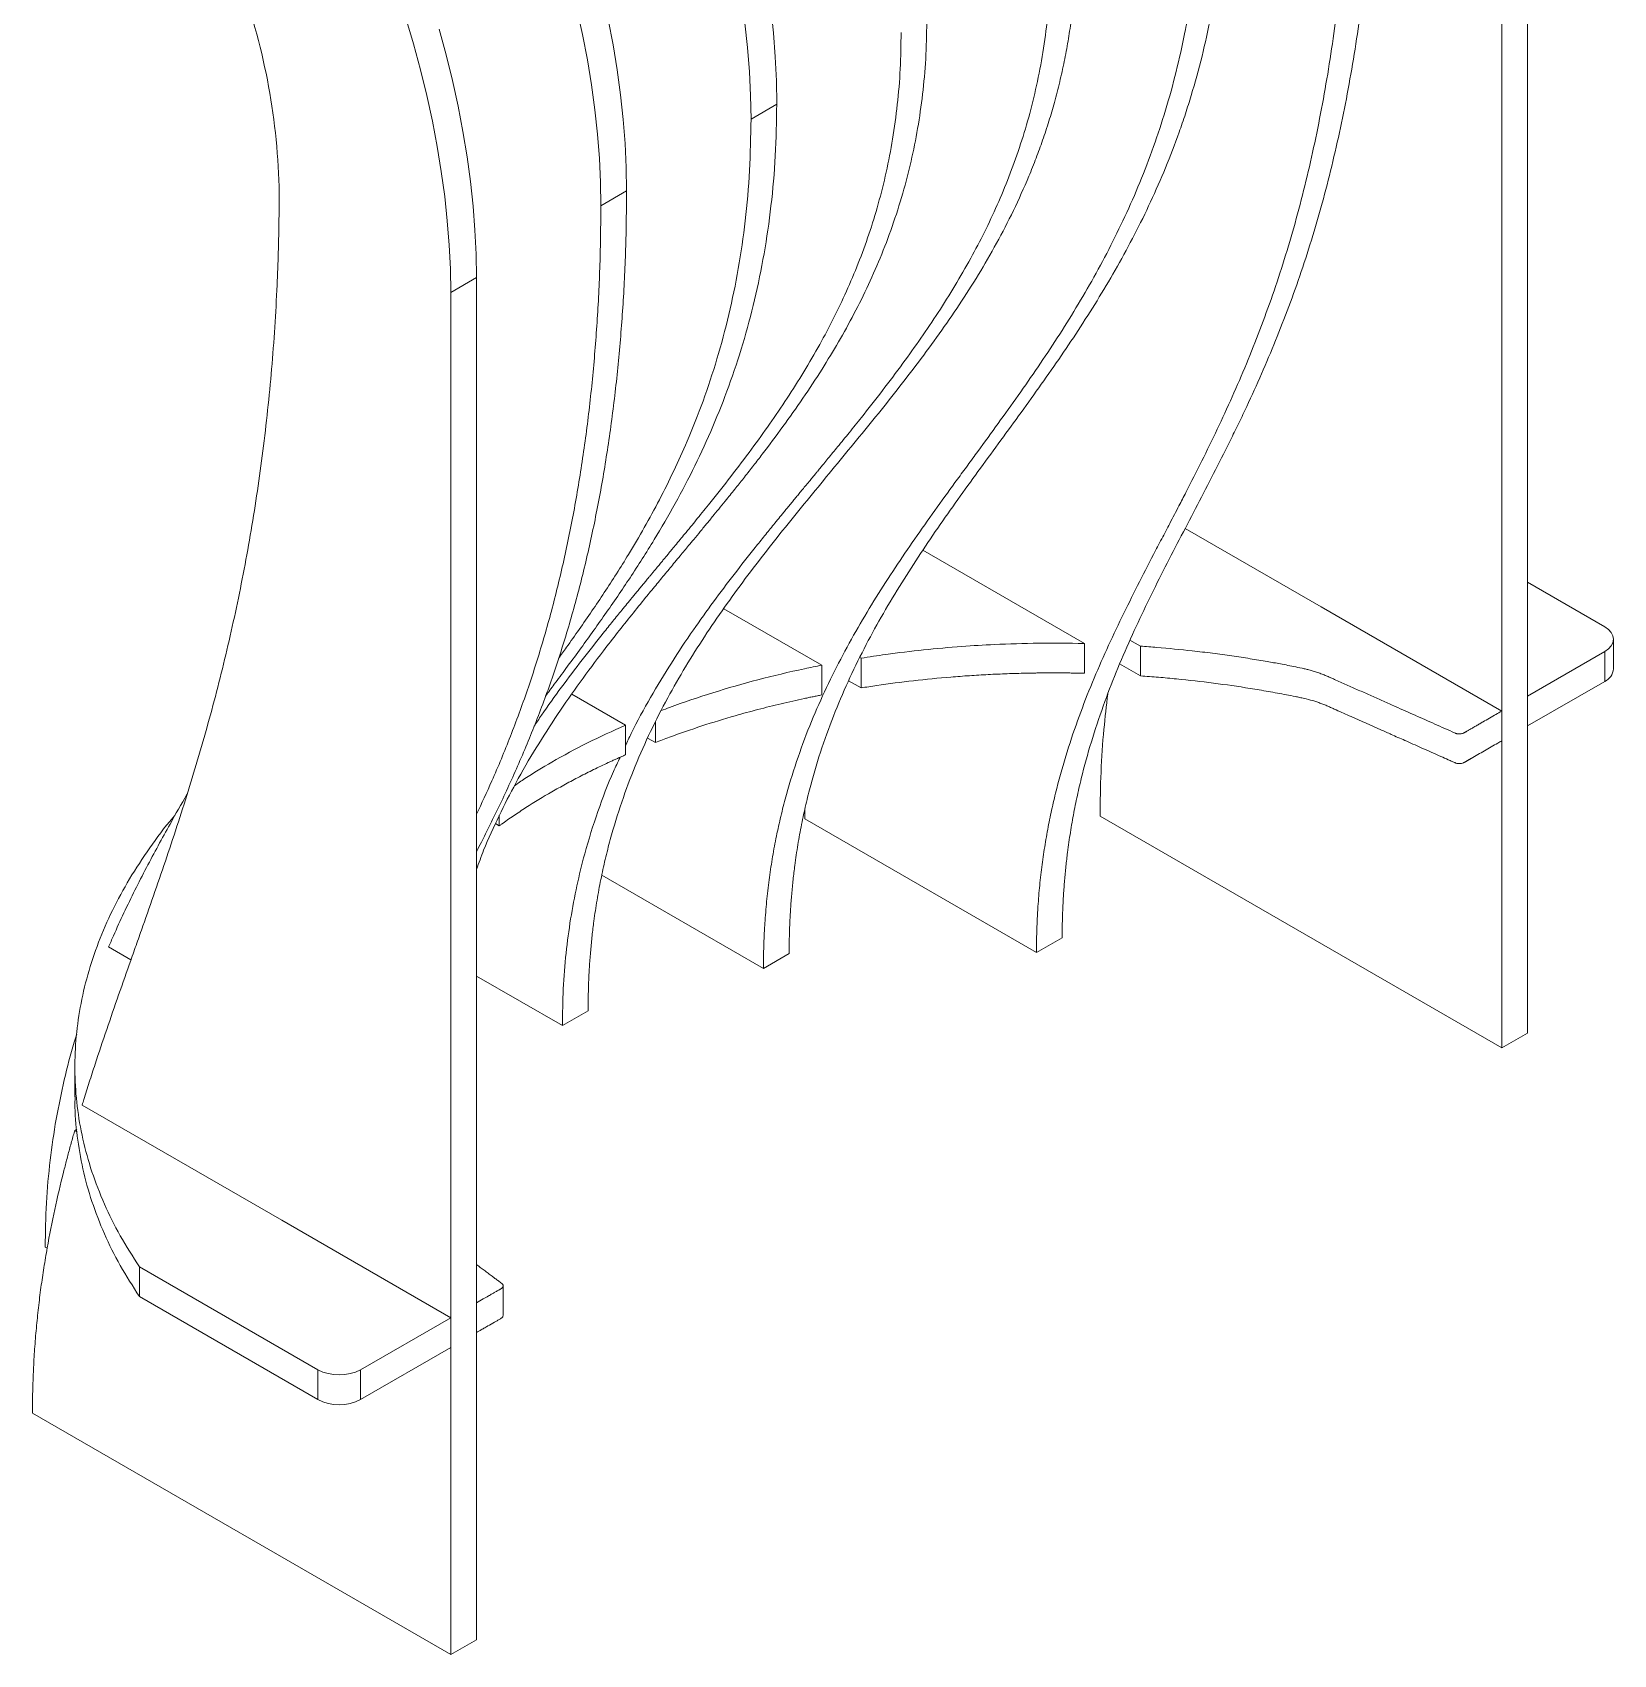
# Model space of a CAD drawing. Header units: millimetres. Extents: x -1732 to 6309, y -3588 to 3891.
# Drawn here: x 5788 to 6309, y 1911 to 2446 of the extents above; entities that cross this region are included whole.
import ezdxf

# ---------------------------------------------------------------- set-up
doc = ezdxf.new("R2010")
doc.units = ezdxf.units.MM

msp = doc.modelspace()

# ---------------------------------------------------------------- linework, layer by layer
at = {"color": 7, "linetype": 'Continuous', "lineweight": 15}
for p, q in [((6280.42, 2116.01), (6280.42, 2565.11)), ((6271.93, 2111.11), (6271.93, 2560.21)), ((6024.45, 2417.34), (6032.93, 2422.23)), ((5974.95, 2388.76), (5983.43, 2393.66)), ((5925.45, 2360.19), (5933.94, 2365.09)), ((5933.94, 1915.99), (5933.94, 2365.09)), ((5925.45, 1911.09), (5925.45, 2360.19)), ((6212.38, 2256.54), (6167.58, 2282.4)), ((6094.57, 2267.4), (6081.08, 2275.19)), ((6094.57, 2267.4), (6134.37, 2244.43)), ((6280.42, 2264.61), (6305.88, 2249.92)), ((6015.46, 2255.92), (6047.75, 2237.28)), ((6212.38, 2256.54), (6271.93, 2222.16)), ((6134.37, 2234.63), (6134.37, 2244.43)), ((6149.37, 2245.56), (6152.84, 2243.56)), ((6152.84, 2243.56), (6152.84, 2233.76)), ((6305.88, 2241.75), (6280.42, 2227.06)), ((6305.88, 2231.95), (6305.88, 2241.75)), ((6308.8, 2236.04), (6308.8, 2245.83)), ((6047.75, 2227.48), (6047.75, 2237.28)), ((6060.27, 2239.85), (6060.72, 2239.59)), ((6060.72, 2239.59), (6060.72, 2229.79)), ((6152.84, 2233.76), (6145.98, 2237.72)), ((6060.72, 2229.79), (6056.59, 2232.18)), ((6305.88, 2231.95), (6280.42, 2217.26)), ((5965.33, 2227.71), (5983.02, 2217.5)), ((6280.42, 2217.26), (6280.42, 2227.06)), ((6271.93, 2212.36), (6271.93, 2222.16)), ((5983.02, 2207.7), (5983.02, 2217.5)), ((5992.93, 2218.68), (5992.93, 2211.78)), ((5992.93, 2211.78), (5990.33, 2213.28)), ((5941.47, 2187.81), (5941.47, 2184.34)), ((6042.23, 2189.84), (6042.14, 2186.62)), ((6139.5, 2187.56), (6271.93, 2111.11)), ((5941.47, 2184.34), (5940.18, 2185.08)), ((6042.14, 2186.62), (6118.54, 2142.51)), ((5975.27, 2168.07), (6028.54, 2137.32)), ((6118.54, 2142.51), (6127.03, 2147.41)), ((5820.03, 2140.14), (5812.66, 2144.4)), ((6028.54, 2137.32), (6037.02, 2142.22)), ((5933.94, 2134.79), (5962.25, 2118.44)), ((5962.25, 2118.44), (5970.74, 2123.34)), ((6271.93, 2111.11), (6280.42, 2116.01)), ((5801.54, 2104.82), (5801.54, 2095.02)), ((5869.79, 2054.27), (5803.96, 2092.27)), ((5801.5, 2083.9), (5802.17, 2084.29)), ((5801.5, 2083.9), (5802.22, 2083.48)), ((5869.79, 2054.27), (5925.45, 2022.14)), ((5791.75, 2045.42), (5792.42, 2045.04)), ((5881.61, 2004.99), (5822.83, 2038.93)), ((5822.83, 2029.13), (5822.83, 2038.93)), ((5942.73, 2022.98), (5942.73, 2032.78)), ((5881.61, 1995.2), (5822.83, 2029.13)), ((5933.94, 2027.04), (5933.94, 2017.24)), ((5925.45, 2022.14), (5895.75, 2004.99)), ((5925.45, 2012.34), (5925.45, 2022.14)), ((5933.94, 2017.24), (5933.94, 2017.24)), ((5925.45, 2012.34), (5895.75, 1995.2)), ((5881.61, 1995.2), (5881.61, 2004.99)), ((5895.75, 1995.2), (5895.75, 2004.99)), ((5787.55, 1990.7), (5925.45, 1911.09)), ((5925.45, 1911.09), (5933.94, 1915.99))]:
    msp.add_line(p, q, dxfattribs=at)
at = {"color": 7, "linetype": 'Continuous', "lineweight": 15, "flags": 128}
for points in [[(5925.45, 2360.19), (5925.33, 2367.92), (5924.95, 2375.78), (5924.33, 2383.76), (5923.46, 2391.86), (5922.35, 2400.05), (5920.99, 2408.34), (5919.39, 2416.69), (5917.55, 2425.11), (5915.47, 2433.59), (5913.15, 2442.1), (5910.61, 2450.65)], [(5974.95, 2388.76), (5974.82, 2396.49), (5974.45, 2404.35), (5973.83, 2412.34), (5972.96, 2420.43), (5971.85, 2428.63), (5970.49, 2436.91), (5968.89, 2445.27), (5967.04, 2453.69)], [(5983.43, 2393.66), (5983.31, 2401.39), (5982.94, 2409.25), (5982.32, 2417.24), (5981.45, 2425.33), (5980.33, 2433.53), (5978.97, 2441.81), (5977.37, 2450.17)], [(6032.93, 2422.23), (6032.81, 2429.96), (6032.43, 2437.83), (6031.81, 2445.81), (6030.94, 2453.91)], [(5933.94, 2365.09), (5933.81, 2372.82), (5933.44, 2380.68), (5932.82, 2388.66), (5931.95, 2396.76), (5930.83, 2404.95), (5929.48, 2413.23), (5927.87, 2421.59), (5926.03, 2430.01), (5923.95, 2438.49), (5921.64, 2447)], [(6024.45, 2417.34), (6024.32, 2425.07), (6023.95, 2432.93), (6023.33, 2440.91), (6022.46, 2449.01)], [(6305.88, 2249.92), (6307.12, 2249.04), (6308.04, 2248.04), (6308.61, 2246.96), (6308.8, 2245.83), (6308.61, 2244.71), (6308.04, 2243.63), (6307.12, 2242.63), (6305.88, 2241.75)]]:
    msp.add_lwpolyline(points, dxfattribs=at)
at = {"color": 7, "linetype": 'Continuous', "lineweight": 15}
for centre, radius, start, end in [((5654.22, 2389.46), 214.69, 0.904, 19.834), ((6303.8, 2236.54), 5.03, 294.3747, 354.3052), ((5888.68, 2018.64), 15.37, 242.6097, 297.3903), ((5888.68, 2008.84), 15.37, 242.6097, 297.3903)]:
    msp.add_arc(centre, radius, start, end, dxfattribs=at)
for points, knots in [([(6127.03, 2147.41), (6127.03, 2148.2), (6127.04, 2149.77), (6127.07, 2152.2), (6127.14, 2154.58), (6127.22, 2156.95), (6127.33, 2159.31), (6127.47, 2161.66), (6127.63, 2164.01), (6127.81, 2166.34), (6128.02, 2168.67), (6128.25, 2170.98), (6128.51, 2173.29), (6128.97, 2177.05), (6129.71, 2182.22), (6130.85, 2188.73), (6132.18, 2195.17), (6134.16, 2203.51), (6137.04, 2213.65), (6140.98, 2225.23), (6145.39, 2236.5), (6150.12, 2247.37), (6155.15, 2258.02), (6160.34, 2268.41), (6165.63, 2278.68), (6170.98, 2288.9), (6176.3, 2299.14), (6180.67, 2307.75), (6184.1, 2314.71), (6187.48, 2321.72), (6191.59, 2330.61), (6196.29, 2341.51), (6200.74, 2352.67), (6204.91, 2364.12), (6208.79, 2375.91), (6212.34, 2387.94), (6215.57, 2400.27), (6218.47, 2412.81), (6221.94, 2429.95), (6225.5, 2451.97), (6227.82, 2472.49), (6228.98, 2486.42), (6229.49, 2493.44), (6229.93, 2500.49), (6230.2, 2505.91), (6230.36, 2509.65), (6230.45, 2511.72), (6230.52, 2513.79), (6230.59, 2515.86), (6230.65, 2517.93), (6230.71, 2520), (6230.76, 2522.07), (6230.8, 2524.14), (6230.84, 2526.2), (6230.87, 2528.27), (6230.89, 2530.33), (6230.91, 2532.4), (6230.92, 2534.49), (6230.92, 2535.85), (6230.92, 2536.53)], [0, 0, 0, 0, 0.005126, 0.010264, 0.015414, 0.020578, 0.025754, 0.030946, 0.036151, 0.041373, 0.04661, 0.051864, 0.057135, 0.062424, 0.077799, 0.093331, 0.10903, 0.124907, 0.155748, 0.187398, 0.218121, 0.249889, 0.281147, 0.312403, 0.343661, 0.37492, 0.406179, 0.437439, 0.453067, 0.468694, 0.49995, 0.531208, 0.562457, 0.59371, 0.624966, 0.656589, 0.687467, 0.718859, 0.749966, 0.812534, 0.874974, 0.890677, 0.906327, 0.921925, 0.937475, 0.942004, 0.946523, 0.951033, 0.955532, 0.960022, 0.964502, 0.968972, 0.973433, 0.977884, 0.982326, 0.986758, 0.991181, 0.995595, 1, 1, 1, 1]), ([(6118.54, 2142.51), (6118.54, 2142.95), (6118.55, 2143.83), (6118.56, 2145.15), (6118.58, 2146.47), (6118.6, 2147.78), (6118.64, 2149.09), (6118.68, 2150.4), (6118.73, 2151.7), (6118.78, 2153), (6118.84, 2154.31), (6118.92, 2155.6), (6119.11, 2158.81), (6119.51, 2163.89), (6120.27, 2170.71), (6121.24, 2177.41), (6122.38, 2183.94), (6123.71, 2190.36), (6125.7, 2198.71), (6128.58, 2208.84), (6132.55, 2220.48), (6136.94, 2231.7), (6141.68, 2242.56), (6146.68, 2253.15), (6151.87, 2263.54), (6156.28, 2272.1), (6159.83, 2278.92), (6162.63, 2284.27), (6165.29, 2289.39), (6168.82, 2296.23), (6173.07, 2304.59), (6178.18, 2315.06), (6183.11, 2325.73), (6187.82, 2336.63), (6192.26, 2347.79), (6196.43, 2359.24), (6201.58, 2374.89), (6207.23, 2395.18), (6211.82, 2416.38), (6214.88, 2433.84), (6216.87, 2447.17), (6218.56, 2460.74), (6219.95, 2474.52), (6221.05, 2488.5), (6221.65, 2499.32), (6221.96, 2506.83), (6222.11, 2510.96), (6222.23, 2515.1), (6222.32, 2519.23), (6222.39, 2523.36), (6222.43, 2527.49), (6222.43, 2530.25), (6222.44, 2531.63)], [0, 0, 0, 0, 0.002818, 0.00564, 0.008467, 0.011298, 0.014133, 0.016974, 0.019819, 0.022669, 0.025524, 0.028385, 0.03125, 0.046768, 0.062499, 0.077987, 0.093749, 0.109208, 0.124999, 0.156249, 0.1875, 0.21875, 0.25, 0.28125, 0.3125, 0.34375, 0.359375, 0.375, 0.392857, 0.40625, 0.4375, 0.46875, 0.500001, 0.531251, 0.562501, 0.593751, 0.625001, 0.687496, 0.749991, 0.781147, 0.812496, 0.843711, 0.875001, 0.906328, 0.9375, 0.946541, 0.955543, 0.964508, 0.973436, 0.982327, 0.991181, 1, 1, 1, 1]), ([(6028.54, 2137.32), (6028.54, 2137.74), (6028.54, 2138.58), (6028.55, 2139.83), (6028.56, 2141.08), (6028.59, 2142.33), (6028.62, 2143.57), (6028.65, 2144.81), (6028.7, 2146.05), (6028.75, 2147.29), (6028.8, 2148.52), (6028.87, 2149.75), (6028.94, 2150.98), (6029.14, 2154.21), (6029.56, 2159.43), (6030.37, 2166.47), (6031.4, 2173.38), (6032.63, 2180.1), (6034.06, 2186.69), (6036.22, 2195.25), (6039.35, 2205.58), (6043.72, 2217.37), (6048.61, 2228.62), (6053.96, 2239.4), (6059.67, 2249.75), (6065.69, 2259.76), (6071.96, 2269.47), (6078.42, 2278.95), (6085.01, 2288.27), (6090.57, 2295.94), (6095.04, 2302.06), (6099.51, 2308.17), (6105.09, 2315.82), (6111.74, 2325.06), (6118.28, 2334.44), (6124.67, 2344), (6130.86, 2353.81), (6136.81, 2363.9), (6142.46, 2374.33), (6147.77, 2385.14), (6152.71, 2396.41), (6157.19, 2408.08), (6161.2, 2420.26), (6164.67, 2432.82), (6167.12, 2443.77), (6168.77, 2452.73), (6169.87, 2459.61), (6170.79, 2466.55), (6171.41, 2472.2), (6171.8, 2476.49), (6172.04, 2479.41), (6172.25, 2482.33), (6172.44, 2485.27), (6172.59, 2488.21), (6172.72, 2491.16), (6172.82, 2494.12), (6172.89, 2497.09), (6172.93, 2500.07), (6172.94, 2502.06), (6172.94, 2503.06)], [0, 0, 0, 0, 0.002589, 0.00518, 0.007773, 0.01037, 0.012969, 0.015571, 0.018176, 0.020785, 0.023396, 0.026011, 0.028629, 0.03125, 0.046791, 0.062499, 0.078016, 0.093749, 0.109242, 0.124999, 0.156249, 0.187499, 0.218749, 0.249999, 0.281249, 0.3125, 0.34375, 0.375, 0.40625, 0.4375, 0.453126, 0.468751, 0.5, 0.531251, 0.562501, 0.593751, 0.625001, 0.656251, 0.687501, 0.718751, 0.750001, 0.781637, 0.8125, 0.844033, 0.875, 0.890808, 0.906489, 0.922049, 0.9375, 0.943839, 0.950157, 0.956454, 0.96273, 0.968987, 0.975225, 0.981444, 0.987646, 0.993831, 1, 1, 1, 1]), ([(6037.02, 2142.22), (6037.02, 2143.04), (6037.03, 2144.68), (6037.07, 2147.19), (6037.13, 2149.65), (6037.23, 2152.11), (6037.34, 2154.55), (6037.49, 2156.97), (6037.65, 2159.39), (6037.85, 2161.79), (6038.07, 2164.18), (6038.31, 2166.56), (6038.59, 2168.93), (6039.07, 2172.8), (6039.86, 2178.12), (6041.08, 2184.8), (6042.5, 2191.37), (6044.64, 2199.91), (6047.76, 2210.25), (6052.11, 2222.03), (6057.01, 2233.32), (6062.33, 2244.09), (6068.06, 2254.48), (6074.06, 2264.47), (6080.35, 2274.21), (6088.96, 2286.87), (6100.08, 2302.3), (6111.31, 2317.55), (6120.17, 2329.9), (6126.72, 2339.28), (6133.12, 2348.85), (6139.32, 2358.66), (6145.27, 2368.76), (6150.93, 2379.19), (6156.24, 2390.01), (6161.16, 2401.24), (6164.92, 2411), (6167.67, 2419.02), (6170.28, 2427.29), (6173.17, 2437.78), (6175.62, 2448.75), (6177.27, 2457.69), (6178.36, 2464.6), (6179.28, 2471.5), (6179.84, 2476.62), (6180.15, 2479.92), (6180.29, 2481.38), (6180.41, 2482.85), (6180.53, 2484.32), (6180.64, 2485.78), (6180.74, 2487.25), (6180.83, 2488.72), (6180.92, 2490.2), (6181, 2491.67), (6181.08, 2493.14), (6181.14, 2494.62), (6181.2, 2496.1), (6181.25, 2497.57), (6181.3, 2499.05), (6181.34, 2500.53), (6181.37, 2502.02), (6181.39, 2503.5), (6181.41, 2504.98), (6181.42, 2506.5), (6181.42, 2507.47), (6181.42, 2507.96)], [0, 0, 0, 0, 0.005142, 0.010291, 0.015447, 0.020612, 0.025785, 0.030968, 0.036162, 0.041367, 0.046583, 0.051812, 0.057054, 0.06231, 0.077694, 0.093172, 0.108759, 0.124468, 0.155507, 0.18699, 0.218046, 0.249524, 0.28058, 0.312058, 0.34309, 0.374618, 0.437178, 0.499742, 0.531024, 0.562307, 0.593583, 0.624855, 0.656135, 0.68741, 0.718664, 0.749927, 0.78121, 0.797101, 0.812452, 0.844509, 0.874969, 0.890991, 0.906734, 0.92221, 0.937428, 0.940623, 0.943811, 0.946991, 0.950164, 0.953329, 0.956487, 0.959638, 0.962782, 0.96592, 0.96905, 0.972174, 0.975291, 0.978401, 0.981505, 0.984603, 0.987694, 0.99078, 0.993859, 0.996932, 1, 1, 1, 1]), ([(5970.74, 2123.34), (5970.74, 2124.18), (5970.74, 2125.85), (5970.79, 2128.4), (5970.85, 2130.9), (5970.94, 2133.4), (5971.06, 2135.88), (5971.21, 2138.35), (5971.38, 2140.8), (5971.58, 2143.24), (5971.81, 2145.67), (5972.06, 2148.09), (5972.34, 2150.49), (5972.83, 2154.42), (5973.64, 2159.83), (5974.9, 2166.63), (5976.36, 2173.3), (5978.55, 2181.92), (5981.74, 2192.29), (5986.21, 2204.16), (5991.29, 2215.59), (5998.7, 2230.05), (6008.99, 2247.01), (6020.17, 2262.76), (6029.52, 2274.97), (6036.62, 2283.9), (6043.83, 2292.75), (6053.49, 2304.46), (6065.59, 2319.1), (6077.4, 2334.07), (6086.52, 2346.49), (6093.13, 2356.07), (6099.46, 2366), (6105.45, 2376.32), (6111.03, 2387.1), (6115.31, 2396.56), (6118.43, 2404.38), (6120.64, 2410.44), (6122.66, 2416.55), (6124.54, 2422.97), (6126.24, 2429.53), (6127.73, 2436.27), (6128.98, 2442.98), (6129.73, 2447.9), (6130.14, 2450.99), (6130.3, 2452.27), (6130.45, 2453.54), (6130.6, 2454.82), (6130.73, 2456.09), (6130.86, 2457.37), (6130.99, 2458.65), (6131.1, 2459.94), (6131.21, 2461.22), (6131.31, 2462.51), (6131.4, 2463.8), (6131.49, 2465.09), (6131.56, 2466.38), (6131.63, 2467.67), (6131.69, 2468.97), (6131.75, 2470.26), (6131.8, 2471.56), (6131.84, 2472.86), (6131.87, 2474.16), (6131.9, 2475.46), (6131.91, 2476.77), (6131.92, 2478.1), (6131.93, 2478.96), (6131.93, 2479.38)], [0, 0, 0, 0, 0.005153, 0.01031, 0.015474, 0.020644, 0.025822, 0.031008, 0.036203, 0.041407, 0.046621, 0.051847, 0.057084, 0.062333, 0.077764, 0.093274, 0.108879, 0.124591, 0.155366, 0.186448, 0.217882, 0.249694, 0.311729, 0.374749, 0.405889, 0.437306, 0.468365, 0.499871, 0.562436, 0.624998, 0.656269, 0.687538, 0.718821, 0.75009, 0.781317, 0.812542, 0.828604, 0.843825, 0.859789, 0.875074, 0.89136, 0.907157, 0.922481, 0.937351, 0.940152, 0.942945, 0.945731, 0.948509, 0.951279, 0.954042, 0.956798, 0.959547, 0.962289, 0.965024, 0.967752, 0.970474, 0.973189, 0.975897, 0.978599, 0.981295, 0.983985, 0.986668, 0.989346, 0.992018, 0.994684, 0.997345, 1, 1, 1, 1]), ([(5983.02, 2210.66), (5983.65, 2212.03), (5986.2, 2217.6), (5991.27, 2226.71), (5998.12, 2238.1), (6005.1, 2248.54), (6012.04, 2258.23), (6018.85, 2267.25), (6024.51, 2274.45), (6028.88, 2279.9), (6032.02, 2283.77), (6034.46, 2286.76), (6036.24, 2288.92), (6037.28, 2290.19), (6038.33, 2291.46), (6039.34, 2292.69), (6040.35, 2293.92), (6041.44, 2295.24), (6042.65, 2296.7), (6043.84, 2298.14), (6044.88, 2299.41), (6045.73, 2300.43), (6046.57, 2301.45), (6047.45, 2302.53), (6048.58, 2303.89), (6049.9, 2305.5), (6051.42, 2307.35), (6053.13, 2309.45), (6054.92, 2311.64), (6056.86, 2314.03), (6058.82, 2316.46), (6062.49, 2321.05), (6067.77, 2327.79), (6074.33, 2336.49), (6080.48, 2345.08), (6086.2, 2353.58), (6091.7, 2362.34), (6096.79, 2371.16), (6101.45, 2380.04), (6105.66, 2388.97), (6109.52, 2398.23), (6113, 2407.85), (6116.07, 2417.89), (6118.66, 2428.35), (6120.76, 2439.27), (6122.28, 2450.62), (6123.26, 2462.33), (6123.38, 2470.45), (6123.44, 2474.48)], [0, 0, 0, 0, 0.014631, 0.059378, 0.104127, 0.148942, 0.188275, 0.227605, 0.266843, 0.284345, 0.301043, 0.31935, 0.324904, 0.330617, 0.336675, 0.34224, 0.34739, 0.353414, 0.360312, 0.367391, 0.373164, 0.377632, 0.381397, 0.387053, 0.39237, 0.400041, 0.408989, 0.417609, 0.428532, 0.438743, 0.4501, 0.46134, 0.500528, 0.539846, 0.574935, 0.610021, 0.645098, 0.680166, 0.712311, 0.744355, 0.77632, 0.808225, 0.84009, 0.872175, 0.904184, 0.936278, 0.968352, 1, 1, 1, 1]), ([(5933.94, 2169.97), (5934.71, 2172.09), (5936.96, 2178.2), (5941.31, 2187.68), (5947.06, 2198.95), (5953.52, 2210.08), (5960.63, 2221.13), (5968.07, 2231.77), (5974.72, 2240.67), (5980.43, 2248.01), (5985.07, 2253.85), (5988.71, 2258.34), (5991.35, 2261.57), (5992.99, 2263.57), (5994.62, 2265.55), (5996.22, 2267.49), (5997.78, 2269.37), (5999.41, 2271.34), (6001.43, 2273.78), (6003.52, 2276.29), (6005.73, 2278.96), (6007.76, 2281.42), (6009.99, 2284.12), (6012.19, 2286.79), (6014.33, 2289.41), (6016.74, 2292.37), (6019.4, 2295.67), (6022.35, 2299.39), (6025.26, 2303.09), (6029.51, 2308.58), (6034.98, 2315.9), (6041.58, 2325.23), (6047.7, 2334.53), (6053.33, 2343.81), (6058.45, 2353.07), (6063.22, 2362.7), (6067.61, 2372.74), (6071.54, 2383.23), (6074.87, 2393.89), (6077.59, 2404.69), (6079.71, 2415.58), (6081.25, 2426.89), (6082.24, 2438.6), (6082.37, 2446.74), (6082.43, 2450.81)], [0, 0, 0, 0, 0.019887, 0.057584, 0.09528, 0.137381, 0.179505, 0.221601, 0.263721, 0.28865, 0.313308, 0.337514, 0.345962, 0.354791, 0.363185, 0.371449, 0.379759, 0.387496, 0.396865, 0.411233, 0.419972, 0.431304, 0.443003, 0.454752, 0.465672, 0.476575, 0.492608, 0.507686, 0.523562, 0.539076, 0.576181, 0.613295, 0.650425, 0.683615, 0.716776, 0.749911, 0.783027, 0.816131, 0.849229, 0.879483, 0.909664, 0.939791, 0.969892, 1, 1, 1, 1]), ([(5952.95, 2217.17), (5953.75, 2218.38), (5956.66, 2222.79), (5961.97, 2230.07), (5968.78, 2239.1), (5974.46, 2246.29), (5978.84, 2251.74), (5981.99, 2255.6), (5984.42, 2258.57), (5986.19, 2260.72), (5987.22, 2261.96), (5988.25, 2263.22), (5989.1, 2264.25), (5989.77, 2265.04), (5990.27, 2265.65), (5990.81, 2266.3), (5991.38, 2266.99), (5991.99, 2267.73), (5992.82, 2268.73), (5993.78, 2269.89), (5994.78, 2271.09), (5995.52, 2271.99), (5996.16, 2272.75), (5996.83, 2273.57), (5997.61, 2274.51), (5998.64, 2275.75), (5999.92, 2277.3), (6001.44, 2279.14), (6003.16, 2281.24), (6004.95, 2283.42), (6006.9, 2285.81), (6008.86, 2288.23), (6012.55, 2292.81), (6017.85, 2299.53), (6024.43, 2308.2), (6030.61, 2316.77), (6036.37, 2325.23), (6041.9, 2333.97), (6047.03, 2342.76), (6051.72, 2351.61), (6055.96, 2360.51), (6059.86, 2369.74), (6063.38, 2379.33), (6066.48, 2389.34), (6069.11, 2399.79), (6071.23, 2410.7), (6072.77, 2422.05), (6073.76, 2433.75), (6073.88, 2441.88), (6073.94, 2445.91)], [0, 0, 0, 0, 0.017093, 0.062521, 0.107947, 0.153269, 0.173486, 0.192794, 0.213901, 0.22021, 0.226674, 0.233497, 0.239976, 0.24294, 0.246133, 0.249557, 0.25321, 0.257093, 0.261206, 0.269086, 0.275406, 0.280166, 0.283365, 0.28749, 0.293044, 0.298288, 0.307093, 0.317456, 0.327428, 0.340038, 0.351796, 0.364918, 0.377905, 0.423154, 0.468561, 0.509084, 0.549605, 0.590114, 0.630612, 0.667741, 0.70475, 0.741668, 0.778516, 0.815317, 0.852375, 0.889344, 0.926409, 0.963453, 1, 1, 1, 1]), ([(5956.65, 2227.04), (5957.63, 2228.36), (5959.89, 2231.4), (5963.65, 2236.47), (5967.82, 2242.16), (5972.11, 2248.08), (5976.32, 2254.01), (5980.48, 2260.02), (5984.59, 2266.13), (5988.61, 2272.34), (5993.64, 2280.42), (5999.52, 2290.54), (6006, 2302.94), (6011.92, 2315.81), (6017.22, 2329.19), (6021.84, 2343.1), (6025.74, 2357.65), (6028.88, 2372.83), (6031.17, 2388.68), (6032.65, 2405.09), (6032.84, 2416.54), (6032.93, 2422.23)], [0, 0, 0, 0, 0.025533, 0.058892, 0.097984, 0.134957, 0.172113, 0.210157, 0.247467, 0.285059, 0.322852, 0.391762, 0.460625, 0.529467, 0.596783, 0.664214, 0.731616, 0.798762, 0.865802, 0.933233, 1, 1, 1, 1]), ([(5960.96, 2239.52), (5961.85, 2240.74), (5964.14, 2243.9), (5967.83, 2249.11), (5971.99, 2255.12), (5976.1, 2261.24), (5980.12, 2267.44), (5984.55, 2274.56), (5989.31, 2282.65), (5994.3, 2291.81), (5999.02, 2301.27), (6003.88, 2312.04), (6008.73, 2324.29), (6013.35, 2338.2), (6017.26, 2352.75), (6020.39, 2367.93), (6022.69, 2383.78), (6024.16, 2400.19), (6024.35, 2411.64), (6024.45, 2417.34)], [0, 0, 0, 0, 0.026248, 0.068074, 0.110897, 0.152897, 0.195212, 0.237754, 0.295909, 0.354053, 0.412194, 0.47034, 0.546114, 0.622018, 0.697889, 0.773473, 0.848938, 0.924842, 1, 1, 1, 1]), ([(5868.88, 2392.84), (5868.88, 2392.12), (5868.88, 2390.66), (5868.87, 2388.47), (5868.85, 2386.29), (5868.83, 2384.1), (5868.8, 2381.91), (5868.76, 2379.73), (5868.71, 2377.54), (5868.66, 2375.35), (5868.6, 2373.16), (5868.53, 2370.96), (5868.45, 2368.77), (5868.37, 2366.58), (5868.12, 2360.45), (5867.59, 2350.42), (5866.59, 2336.65), (5865.31, 2323.03), (5863.78, 2309.62), (5861.99, 2296.38), (5859.28, 2278.99), (5855.27, 2257.71), (5849.55, 2232.96), (5843, 2208.93), (5836.96, 2189.43), (5831.87, 2174.08), (5827.96, 2162.65), (5824.64, 2153.19), (5821.97, 2145.63), (5819.3, 2138.07), (5815.97, 2128.62), (5812.02, 2117.23), (5808.8, 2107.61), (5806.31, 2099.88), (5804.91, 2095.39), (5804.14, 2092.88), (5803.96, 2092.27)], [0, 0, 0, 0, 0.006279, 0.012572, 0.01888, 0.025204, 0.031542, 0.037895, 0.044264, 0.050648, 0.057048, 0.063463, 0.069894, 0.07634, 0.082802, 0.12399, 0.165604, 0.206868, 0.248411, 0.289689, 0.331217, 0.414015, 0.496814, 0.579616, 0.662418, 0.703819, 0.74522, 0.786621, 0.807322, 0.828022, 0.869423, 0.910824, 0.952225, 0.973466, 0.993627, 1, 1, 1, 1]), ([(5933.94, 2175.8), (5934.47, 2176.84), (5935.94, 2179.68), (5938.26, 2184.3), (5942.32, 2192.59), (5947.56, 2203.92), (5953.7, 2218.68), (5959.31, 2233.95), (5964.35, 2249.76), (5968.81, 2266.12), (5972.67, 2282.98), (5975.94, 2300.36), (5978.63, 2318.18), (5980.75, 2336.46), (5982.27, 2355.16), (5983.25, 2374.19), (5983.37, 2387.19), (5983.43, 2393.66)], [0, 0, 0, 0, 0.017461, 0.047715, 0.076919, 0.154088, 0.230926, 0.307687, 0.384737, 0.461457, 0.538453, 0.615252, 0.692272, 0.76924, 0.846302, 0.923456, 1, 1, 1, 1]), ([(5933.94, 2188.12), (5935.65, 2191.77), (5939.58, 2200.14), (5945.21, 2213.79), (5950.83, 2229.05), (5955.87, 2244.86), (5960.33, 2261.22), (5964.19, 2278.09), (5967.46, 2295.46), (5970.15, 2313.29), (5972.26, 2331.56), (5973.78, 2350.26), (5974.76, 2369.29), (5974.89, 2382.29), (5974.95, 2388.76)], [0, 0, 0, 0, 0.065443, 0.150333, 0.235139, 0.320262, 0.405021, 0.490088, 0.574932, 0.660023, 0.745058, 0.830194, 0.915435, 1, 1, 1, 1]), ([(6134.37, 2244.43), (6134.3, 2244.43), (6129.26, 2244.55), (6119.36, 2244.61), (6105.94, 2244.22), (6089.08, 2243.21), (6074.38, 2241.66), (6063.42, 2240.03), (6060.72, 2239.59)], [0.25707499, 0.25707499, 0.25707499, 0.25707499, 0.25732029, 0.27607471, 0.29433155, 0.30785409, 0.33987802, 0.35044661, 0.35044661, 0.35044661, 0.35044661]), ([(6271.93, 2222.16), (6271.3, 2221.8), (6269.96, 2221.02), (6267.91, 2219.83), (6266.12, 2218.8), (6264.69, 2217.98), (6263.6, 2217.35), (6262.52, 2216.73), (6261.66, 2216.23), (6261.04, 2215.87), (6260.66, 2215.65), (6260.32, 2215.46), (6260.04, 2215.29), (6259.8, 2215.15), (6259.61, 2215.04), (6259.44, 2214.96), (6259.33, 2214.91), (6259.13, 2214.84), (6258.81, 2214.74), (6258.31, 2214.66), (6257.9, 2214.63), (6257.58, 2214.64), (6257.37, 2214.65), (6257.13, 2214.7), (6256.9, 2214.77), (6256.66, 2214.87), (6255.41, 2215.43), (6253.15, 2216.43), (6249.89, 2217.88), (6246.63, 2219.33), (6243.37, 2220.77), (6240.11, 2222.22), (6236.63, 2223.77), (6232.94, 2225.41), (6229.04, 2227.15), (6225.13, 2228.89), (6221.22, 2230.63), (6218.24, 2231.96), (6216.19, 2232.88), (6215.02, 2233.4), (6213.73, 2233.95), (6212.34, 2234.5), (6210.89, 2235.02), (6209.46, 2235.46), (6208.1, 2235.82), (6206.31, 2236.26), (6204.09, 2236.71), (6201.49, 2237.23), (6199.06, 2237.69), (6196.8, 2238.11), (6193.48, 2238.7), (6188.9, 2239.46), (6182.89, 2240.38), (6176.53, 2241.25), (6168.29, 2242.23), (6160.35, 2243), (6154.65, 2243.43), (6152.84, 2243.56)], [0.0602301, 0.0602301, 0.0602301, 0.0602301, 0.063584, 0.0673969, 0.0711449, 0.0730886, 0.0750182, 0.0769338, 0.0788353, 0.0795936, 0.0802684, 0.0808599, 0.0813675, 0.0817909, 0.0821351, 0.082401, 0.0825857, 0.0826841, 0.0832852, 0.0839485, 0.0846071, 0.0848485, 0.0851284, 0.0854305, 0.085761, 0.0861289, 0.0865406, 0.0917019, 0.0968637, 0.1020263, 0.1071898, 0.1123545, 0.1175206, 0.123696, 0.1298816, 0.1360776, 0.1422846, 0.148502, 0.150213, 0.1520684, 0.1540742, 0.1562448, 0.1584227, 0.1604637, 0.1623504, 0.1640793, 0.1677692, 0.171216, 0.1744245, 0.1773965, 0.1801329, 0.1875321, 0.1953234, 0.2035223, 0.2121462, 0.226975, 0.2338143, 0.2338143, 0.2338143, 0.2338143]), ([(6047.75, 2237.28), (6045.86, 2236.9), (6038.75, 2235.46), (6026.66, 2232.58), (6011.79, 2228.31), (6001.28, 2224.76), (5995.76, 2222.65), (5994.85, 2222.31)], [0, 0, 0, 0, 0.10153, 0.382648, 0.663709, 0.944764, 1, 1, 1, 1]), ([(6134.37, 2234.63), (6133.83, 2234.64), (6132.76, 2234.66), (6131.16, 2234.69), (6129.55, 2234.72), (6127.94, 2234.74), (6126.34, 2234.75), (6124.73, 2234.75), (6123.13, 2234.75), (6121.52, 2234.75), (6119.92, 2234.73), (6118.31, 2234.71), (6116.71, 2234.69), (6113.56, 2234.63), (6108.88, 2234.49), (6102.66, 2234.22), (6096.47, 2233.85), (6088.24, 2233.23), (6078, 2232.22), (6069.03, 2231.06), (6063.29, 2230.2), (6061.57, 2229.93), (6060.72, 2229.79)], [0, 0, 0, 0, 0.021597, 0.043186, 0.06477, 0.086348, 0.107922, 0.129492, 0.15106, 0.172627, 0.194193, 0.21576, 0.237329, 0.2589, 0.342708, 0.426381, 0.509977, 0.593552, 0.761082, 0.928287, 0.964145, 1, 1, 1, 1]), ([(6271.93, 2212.36), (6271.72, 2212.24), (6271.29, 2211.99), (6270.13, 2211.32), (6268.45, 2210.35), (6266.25, 2209.08), (6264.05, 2207.81), (6262.51, 2206.92), (6261.63, 2206.41), (6261.41, 2206.28), (6261.19, 2206.16), (6260.97, 2206.03), (6260.75, 2205.9), (6260.53, 2205.78), (6260.31, 2205.65), (6260.09, 2205.52), (6259.87, 2205.4), (6259.7, 2205.29), (6259.58, 2205.23), (6259.48, 2205.18), (6259.3, 2205.1), (6258.91, 2204.96), (6258.41, 2204.87), (6257.96, 2204.84), (6257.7, 2204.83), (6257.5, 2204.84), (6257.31, 2204.86), (6257.07, 2204.91), (6256.85, 2204.99), (6256.64, 2205.08), (6256.44, 2205.17), (6256.07, 2205.33), (6255.35, 2205.65), (6253.91, 2206.29), (6250.52, 2207.8), (6245.73, 2209.93), (6240.29, 2212.34), (6235.87, 2214.31), (6229.97, 2216.93), (6223.91, 2219.63), (6218.57, 2222.01), (6216.11, 2223.12), (6214.87, 2223.66), (6213.62, 2224.2), (6212.34, 2224.7), (6211.01, 2225.18), (6209.19, 2225.75), (6207.29, 2226.23), (6205.34, 2226.66), (6203.39, 2227.06), (6200.96, 2227.54), (6198, 2228.09), (6195.02, 2228.63), (6192.01, 2229.14), (6186.02, 2230.13), (6176.96, 2231.44), (6167.83, 2232.47), (6161.76, 2233.05), (6158.79, 2233.31), (6155.82, 2233.55), (6153.83, 2233.69), (6152.84, 2233.76)], [0, 0, 0, 0, 0.006538, 0.013077, 0.035581, 0.058084, 0.080588, 0.103092, 0.105342, 0.107593, 0.109843, 0.112093, 0.114344, 0.116594, 0.118844, 0.121095, 0.123345, 0.125596, 0.126299, 0.127002, 0.128409, 0.131221, 0.136838, 0.139653, 0.141114, 0.142467, 0.143871, 0.14528, 0.14809, 0.149238, 0.150903, 0.153716, 0.159341, 0.170594, 0.193098, 0.252046, 0.3017, 0.342061, 0.373129, 0.463144, 0.508152, 0.519403, 0.530655, 0.541907, 0.553159, 0.564412, 0.575664, 0.598161, 0.609413, 0.620666, 0.64317, 0.66516, 0.688178, 0.710731, 0.733186, 0.82325, 0.913204, 0.934929, 0.956634, 0.978323, 1, 1, 1, 1]), ([(6047.75, 2227.48), (6047.28, 2227.39), (6046.33, 2227.2), (6044.92, 2226.91), (6043.51, 2226.62), (6039.97, 2225.87), (6034.34, 2224.61), (6026.72, 2222.71), (6017.97, 2220.31), (6008.19, 2217.31), (6000.28, 2214.55), (5995.24, 2212.67), (5993.7, 2212.08), (5992.93, 2211.78)], [0, 0, 0, 0, 0.024439, 0.048872, 0.073298, 0.09772, 0.23309, 0.368317, 0.503574, 0.706462, 0.909391, 0.954711, 1, 1, 1, 1]), ([(6142.09, 2227.85), (6141.62, 2223.96), (6140.62, 2215.54), (6139.7, 2202.13), (6139.57, 2192.42), (6139.5, 2187.56)], [0, 0, 0, 0, 0.299582, 0.649763, 1, 1, 1, 1]), ([(5983.02, 2217.5), (5978.81, 2215.59), (5970.4, 2211.78), (5959.46, 2205.81), (5951.49, 2201.05), (5947.59, 2198.33), (5946.46, 2197.55)], [0, 0, 0, 0, 0.318235, 0.636529, 0.895092, 1, 1, 1, 1]), ([(5983.02, 2207.7), (5982.64, 2207.53), (5981.88, 2207.2), (5980.74, 2206.69), (5979.61, 2206.19), (5978.48, 2205.67), (5976.11, 2204.58), (5972.54, 2202.88), (5967.85, 2200.51), (5963.27, 2198.07), (5957.31, 2194.73), (5951.6, 2191.25), (5946.14, 2187.64), (5943.25, 2185.62), (5941.71, 2184.51), (5941.47, 2184.34)], [0, 0, 0, 0, 0.024688, 0.049378, 0.074071, 0.098767, 0.123469, 0.230539, 0.337626, 0.44476, 0.551781, 0.765917, 0.873003, 0.980075, 1, 1, 1, 1]), ([(5962.25, 2118.44), (5962.31, 2122.51), (5962.43, 2130.65), (5963.39, 2142.37), (5964.89, 2153.7), (5966.96, 2164.63), (5969.86, 2176.52), (5973.86, 2189.14), (5977.84, 2199.66), (5980.53, 2205.34), (5981.26, 2206.88)], [0, 0, 0, 0, 0.120136, 0.240226, 0.360408, 0.480793, 0.601463, 0.76956, 0.93769, 1, 1, 1, 1]), ([(5838.59, 2194.87), (5838.56, 2194.82), (5836.64, 2191.52), (5833.43, 2185.84), (5828.97, 2177.78), (5825.11, 2170.54), (5821.34, 2163.16), (5817.7, 2155.67), (5814.83, 2149.41), (5813.19, 2145.62), (5812.66, 2144.4)], [0, 0, 0, 0, 0.003235, 0.205835, 0.350027, 0.495313, 0.642008, 0.787316, 0.931678, 1, 1, 1, 1]), ([(5834.55, 2187.77), (5834.32, 2187.51), (5831.21, 2184.01), (5826.12, 2177.04), (5819.4, 2166.88), (5813.8, 2156.49), (5809.19, 2145.94), (5805.64, 2135.25), (5803.14, 2124.46), (5801.72, 2113.6), (5801.38, 2102.72), (5802.14, 2091.84), (5804.01, 2081), (5806.99, 2070.25), (5811.1, 2059.61), (5816.26, 2049.13), (5820.64, 2042.33), (5822.83, 2038.93)], [0, 0, 0, 0, 0.005896, 0.076886, 0.147867, 0.218857, 0.289815, 0.360784, 0.431809, 0.502817, 0.573805, 0.644771, 0.715819, 0.786881, 0.857931, 0.928989, 1, 1, 1, 1]), ([(5802.17, 2115.65), (5801.88, 2114.77), (5800.31, 2109.91), (5797.97, 2100.6), (5795.26, 2087.67), (5793.29, 2074.14), (5792, 2060.11), (5791.84, 2050.32), (5791.75, 2045.42)], [0, 0, 0, 0, 0.0425688, 0.234057, 0.4255419, 0.6170267, 0.8085123, 1, 1, 1, 1]), ([(5801.63, 2095.02), (5801.6, 2094.32), (5801.44, 2089.99), (5802.2, 2082.04), (5803.99, 2071.21), (5806.99, 2060.45), (5811.1, 2049.82), (5816.26, 2039.33), (5820.64, 2032.53), (5822.83, 2029.13)], [0, 0, 0, 0, 0.03112, 0.192446, 0.353963, 0.515512, 0.677033, 0.838571, 1, 1, 1, 1]), ([(5801.5, 2083.9), (5801.34, 2083.35), (5800.8, 2081.45), (5799.9, 2078.2), (5798.83, 2074.18), (5797.1, 2067.46), (5794.85, 2057.9), (5792.76, 2047.32), (5791.31, 2038.7), (5790.34, 2032.11), (5789.51, 2025.48), (5788.81, 2018.71), (5788.26, 2011.87), (5787.93, 2006.3), (5787.76, 2002.08), (5787.67, 1999.24), (5787.6, 1996.4), (5787.56, 1993.55), (5787.56, 1991.65), (5787.55, 1990.7)], [0, 0, 0, 0, 0.019327, 0.067107, 0.113806, 0.159426, 0.299522, 0.439619, 0.510376, 0.579715, 0.650372, 0.719811, 0.790322, 0.859904, 0.888152, 0.916283, 0.944299, 0.972204, 1, 1, 1, 1]), ([(5933.94, 2039.7), (5934.26, 2039.45), (5934.98, 2038.91), (5936.15, 2038.03), (5937.46, 2037.06), (5938.68, 2036.14), (5939.63, 2035.43), (5940.33, 2034.9), (5940.88, 2034.49), (5941.46, 2034.06), (5942.02, 2033.62), (5942.57, 2033.26), (5942.76, 2032.85), (5942.7, 2032.47), (5942.5, 2032.1), (5942.25, 2031.87), (5942.09, 2031.75), (5941.98, 2031.68), (5941.87, 2031.62), (5941.74, 2031.54), (5941.55, 2031.43), (5941.21, 2031.24), (5940.61, 2030.89), (5940.1, 2030.6), (5939.78, 2030.41), (5939.78, 2030.41), (5939.78, 2030.41), (5939.77, 2030.41), (5939.76, 2030.4), (5939.74, 2030.39), (5939.67, 2030.35), (5939.47, 2030.23), (5938.86, 2029.88), (5937.74, 2029.23), (5936, 2028.23), (5934.68, 2027.47), (5933.94, 2027.04)], [0, 0, 0, 0, 0.0561615, 0.1250937, 0.2025749, 0.2819371, 0.3364745, 0.3671719, 0.4040525, 0.4320305, 0.4665603, 0.5035872, 0.5172655, 0.5446123, 0.5719807, 0.5873031, 0.5940776, 0.5993971, 0.6054354, 0.6101798, 0.618652, 0.6337809, 0.6607968, 0.7090395, 0.7090822, 0.7091193, 0.7091935, 0.709351, 0.709712, 0.710611, 0.7130276, 0.7199298, 0.7405039, 0.8035469, 0.8883318, 1, 1, 1, 1]), ([(5942.7, 2022.98), (5942.7, 2022.88), (5942.7, 2022.62), (5942.41, 2022.14), (5941.63, 2021.67), (5940.73, 2021.16), (5939.43, 2020.41), (5938.32, 2019.77), (5937.27, 2019.16), (5936.54, 2018.74), (5935.64, 2018.22), (5934.72, 2017.69), (5934.19, 2017.38), (5933.94, 2017.24)], [0, 0, 0, 0, 0.03973, 0.097469, 0.192117, 0.285815, 0.380212, 0.602721, 0.636894, 0.708878, 0.833923, 0.920563, 1, 1, 1, 1])]:
    msp.add_open_spline(points, degree=3, knots=knots, dxfattribs=at)

doc.saveas('drawing.dxf')
